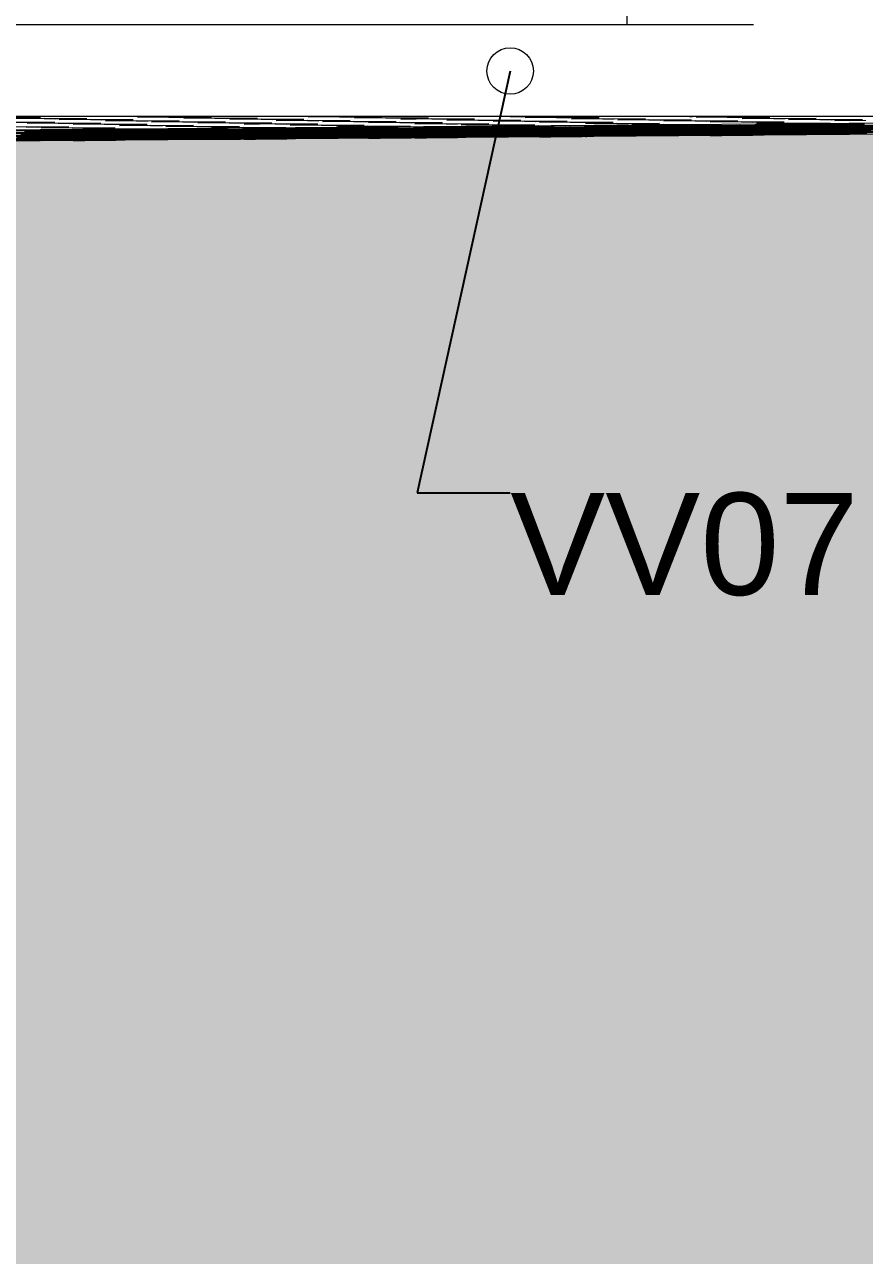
# Model space of a CAD drawing. Header units: millimetres. Extents: x -280990 to -136866, y -15139 to 7194.
# Drawn here: x -217659 to -216013, y -2432 to -20 of the extents above; entities that cross this region are included whole.
import ezdxf

# ---------------------------------------------------------------- set-up
doc = ezdxf.new("R2010")
doc.units = ezdxf.units.MM
doc.header["$MEASUREMENT"] = 0
for name, color, linetype, lineweight in [('Annotation - Label_Pen_No__1', 7, 'Continuous', 13), ('New_2D Drafting - General_Pen_No__1', 7, 'Continuous', 13), ('New_Site & Landscape - Terrain_Pen_No__1', 7, 'Continuous', 13), ('New_Structural - Bearing_Pen_No__1', 7, 'Continuous', 13)]:
    doc.layers.add(name, color=color, linetype=linetype, lineweight=lineweight)
for name, color, linetype, lineweight, true_color in [('New_2D Drafting - General_Pen_No__61', 7, 'Continuous', 20, 0x6a6a6a), ('New_Site & Landscape - Terrain_Pen_No__180', 7, 'Continuous', 15, 0xd6cda7), ('New_Site & Landscape - Terrain_Pen_No__93', 7, 'Continuous', 13, 0xa2a233)]:
    doc.layers.add(name, color=color, linetype=linetype, lineweight=lineweight, true_color=true_color)
doc.layers.add('New_Structural - Bearing', color=7, linetype='Continuous')
doc.styles.add('GENERATED_STYLE_1', font='')
doc.styles.get('GENERATED_STYLE_1').set_extended_font_data('Arial')
doc.dimstyles.new('GENERATED_STYLE__2', dxfattribs={"dimtxt": 0.18, "dimasz": 182.4, "dimexe": 0.18, "dimexo": 0.0625, "dimgap": 0, "dimtad": 0, "dimtih": 1, "dimtoh": 1, "dimdec": 4, "dimzin": 0, "dimdsep": 46, "dimcen": 0.09, "dimadec": 0, "dimazin": 0, "dimtfac": 1, "dimtdec": 4, "dimtmove": 0, "dimatfit": 3, "dimldrblk": 'ARROWHEAD_1', "dimfxl": 0, "dimtolj": 1, "dimtzin": 0, "dimarcsym": 0})

# ---------------------------------------------------------------- blocks, each defined once
blk = doc.blocks.new('ARROWHEAD_1')
at = {"color": 0, "linetype": 'Continuous', "lineweight": 0}
blk.add_line((0, 0), (-1, 0), dxfattribs=at)
blk.add_circle((0, 0), 0.25, dxfattribs=at)

msp = doc.modelspace()

# ---------------------------------------------------------------- hatches: boundary and pattern name
at = {"layer": 'New_2D Drafting - General_Pen_No__61', "linetype": 'Continuous', "lineweight": 20, "true_color": 0x6a6a6a}
h = msp.add_hatch(dxfattribs=at)
h.set_pattern_fill('Dashed_0002', color=251, style=0, pattern_type=2)
h.set_pattern_definition([(45, (-941499.18, -2e-12), (-183.84776, 183.84776), [194.99999, -65]), (45, (-941499.18, 183.85), (-183.84776, 183.84776), [194.99999, -65])])
h.paths.add_polyline_path([(-222021.0116, -2621.8452), (-222021.0116, -11572.327), (-190614.3895, -11572.327), (-190614.3895, -199.363), (-197156.8894, -200.6962), (-197156.8884, -205.6962), (-201626.3622, -201.208), (-204316.707, -199.8387), (-207647.7489, -199.8387), (-211829.8206, -199.8387), (-214196.2217, -216.8353), (-214344.4356, -215.9146), (-222021.0116, -280.0598)])
at = {"layer": 'New_Site & Landscape - Terrain_Pen_No__180', "linetype": 'Continuous', "lineweight": 0, "true_color": 0x353329}
msp.add_hatch(color=250, dxfattribs=at).paths.add_polyline_path([(-202316.7416, -199.0045), (-203815.861, -199.9446), (-210881.6268, -199.9446), (-211646.8721, -200.0474), (-212846.4585, -210.2176), (-221414.7347, -277.7897), (-221414.7347, -15138.6962), (-190741.844, -15138.6962), (-190741.844, -221.3919)])
at = {"layer": 'New_Structural - Bearing', "linetype": 'Continuous', "lineweight": 0, "true_color": 0x000000}
h = msp.add_hatch(dxfattribs=at)
h.set_pattern_fill('Plank_Floor_vert_0002', color=18, style=0, pattern_type=2)
h.set_pattern_definition([(90, (-701449.45, -1e-11), (-107.223384, 0), [])])
h.paths.add_polyline_path([(-216581.4627, 2800), (-216581.4628, -20), (-216373.3996, -20.0001), (-216373.3996, 0), (-213757.269, 0), (-213757.269, 25), (-213736.0053, 30.0001), (-213736.0053, 2800)])

# ---------------------------------------------------------------- linework, layer by layer
at = {"layer": 'New_2D Drafting - General_Pen_No__1', "color": 7, "linetype": 'Continuous', "lineweight": 13, "flags": 128}
msp.add_lwpolyline([(-222021.0116, -2621.8452), (-222021.0116, -11572.327), (-190614.3895, -11572.327), (-190614.3895, -199.363), (-197156.8894, -200.6962), (-197156.8884, -205.6962), (-201626.3622, -201.208), (-204316.707, -199.8387), (-207647.7489, -199.8387), (-211829.8206, -199.8387), (-214196.2217, -216.8353), (-214344.4356, -215.9146), (-222021.0116, -280.0598)], close=True, dxfattribs=at)
at = {"layer": 'New_Site & Landscape - Terrain_Pen_No__1', "color": 7, "linetype": 'Continuous', "lineweight": 13}
for p, q in [((-214209.0161, -199.8387), (-221414.7347, -255.1672)), ((-211673.9622, -199.8387), (-221414.7347, -261.4359)), ((-214210.1528, -199.8387), (-217882.3303, -199.8387)), ((-217711.5701, -201.874), (-217627.8536, -201.7218)), ((-217683.9103, -211.0578), (-217600.1938, -210.9056)), ((-217620.9386, -204.0178), (-217681.9973, -204.7059)), ((-217593.2789, -213.2015), (-217654.3375, -213.8897)), ((-217620.9386, -204.0178), (-217537.2221, -203.8656)), ((-217620.9386, -204.0178), (-217598.2808, -204.5537)), ((-217593.2789, -213.2015), (-217509.5623, -213.0493)), ((-217593.2789, -213.2015), (-217570.621, -213.7375)), ((-217530.3071, -206.1615), (-217591.3658, -206.8496)), ((-217502.6474, -215.3453), (-217563.706, -216.0334)), ((-217530.3071, -206.1615), (-217446.5906, -206.0093)), ((-217530.3071, -206.1615), (-217507.6493, -206.6974)), ((-217502.6474, -215.3453), (-217418.9308, -215.193)), ((-217502.6474, -215.3453), (-217479.9895, -215.8812)), ((-217439.6757, -208.3052), (-217500.7343, -208.9934)), ((-217439.6757, -208.3052), (-217355.9591, -208.153)), ((-217439.6757, -208.3052), (-217417.0178, -208.8411)), ((-217376.704, -201.2652), (-217437.7626, -201.9533)), ((-217349.0442, -210.4489), (-217410.1028, -211.1371)), ((-217376.704, -201.2652), (-217292.9874, -201.113)), ((-217376.704, -201.2652), (-217354.0461, -201.8011)), ((-217349.0442, -210.4489), (-217265.3276, -210.2967)), ((-217349.0442, -210.4489), (-217326.3863, -210.9849)), ((-217286.0725, -203.4089), (-217347.1311, -204.097)), ((-217258.4127, -212.5927), (-217319.4714, -213.2808)), ((-217286.0725, -203.4089), (-217202.3559, -203.2567)), ((-217286.0725, -203.4089), (-217263.4146, -203.9448)), ((-217258.4127, -212.5927), (-217174.6961, -212.4404)), ((-217258.4127, -212.5927), (-217235.7548, -213.1286)), ((-217195.441, -205.5526), (-217256.4996, -206.2408)), ((-217167.7812, -214.7364), (-217228.8399, -215.4245)), ((-217195.441, -205.5526), (-217111.7244, -205.4004)), ((-217195.441, -205.5526), (-217172.7831, -206.0886)), ((-217167.7812, -214.7364), (-217084.0647, -214.5842)), ((-217167.7812, -214.7364), (-217145.1233, -215.2723)), ((-217104.8095, -207.6963), (-217165.8682, -208.3845)), ((-217077.1497, -216.8801), (-217138.2084, -217.5683)), ((-217104.8095, -207.6963), (-217021.0929, -207.5441)), ((-217104.8095, -207.6963), (-217082.1516, -208.2323)), ((-217041.8378, -200.6563), (-217102.8965, -201.3444)), ((-217077.1497, -216.8801), (-216993.4332, -216.7279)), ((-217077.1497, -216.8801), (-217054.4918, -217.416)), ((-217014.178, -209.8401), (-217075.2367, -210.5282)), ((-217041.8378, -200.6563), (-216958.1212, -200.5041)), ((-217041.8378, -200.6563), (-217019.1799, -201.1922)), ((-217014.178, -209.8401), (-216930.4615, -209.6878)), ((-217014.178, -209.8401), (-216991.5201, -210.376)), ((-216951.2063, -202.8), (-217012.265, -203.4882)), ((-216923.5465, -211.9838), (-216984.6052, -212.6719)), ((-216951.2063, -202.8), (-216867.4898, -202.6478)), ((-216951.2063, -202.8), (-216928.5484, -203.336)), ((-216923.5465, -211.9838), (-216839.83, -211.8316)), ((-216923.5465, -211.9838), (-216900.8886, -212.5197)), ((-216860.5748, -204.9437), (-216921.6335, -205.6319)), ((-216832.915, -214.1275), (-216893.9737, -214.8157)), ((-216860.5748, -204.9437), (-216776.8583, -204.7915)), ((-216860.5748, -204.9437), (-216837.9169, -205.4797)), ((-216832.915, -214.1275), (-216749.1985, -213.9753)), ((-216832.915, -214.1275), (-216810.2572, -214.6634)), ((-216769.9433, -207.0875), (-216831.002, -207.7756)), ((-216742.2835, -216.2712), (-216803.3422, -216.9594)), ((-216769.9433, -207.0875), (-216686.2268, -206.9352)), ((-216769.9433, -207.0875), (-216747.2854, -207.6234)), ((-216706.9716, -200.0474), (-216768.0303, -200.7356)), ((-216742.2835, -216.2712), (-216658.567, -216.119)), ((-216742.2835, -216.2712), (-216719.6257, -216.8072)), ((-216679.3118, -209.2312), (-216740.3705, -209.9193)), ((-216706.9716, -200.0474), (-216623.2551, -199.8952)), ((-216706.9716, -200.0474), (-216684.3137, -200.5834)), ((-216679.3118, -209.2312), (-216595.5953, -209.079)), ((-216679.3118, -209.2312), (-216656.654, -209.7671)), ((-216616.3401, -202.1911), (-216677.3988, -202.8793)), ((-216588.6803, -211.3749), (-216649.739, -212.0631)), ((-216616.3401, -202.1911), (-216532.6236, -202.0389)), ((-216616.3401, -202.1911), (-216593.6823, -202.7271)), ((-216588.6803, -211.3749), (-216504.9638, -211.2227)), ((-216588.6803, -211.3749), (-216566.0225, -211.9108)), ((-216525.7086, -204.3349), (-216586.7673, -205.023)), ((-216498.0489, -213.5186), (-216559.1075, -214.2068)), ((-216525.7086, -204.3349), (-216441.9921, -204.1827)), ((-216525.7086, -204.3349), (-216503.0508, -204.8708)), ((-216498.0489, -213.5186), (-216414.3323, -213.3664)), ((-216498.0489, -213.5186), (-216475.391, -214.0546)), ((-216435.0771, -206.4786), (-216496.1358, -207.1667)), ((-216407.4174, -215.6624), (-216468.476, -216.3505)), ((-216435.0771, -206.4786), (-216351.3606, -206.3264)), ((-216435.0771, -206.4786), (-216412.4193, -207.0145)), ((-216407.6091, -199.8387), (-216433.1641, -200.1267)), ((-216407.4174, -215.6624), (-216323.7008, -215.5101)), ((-216407.4174, -215.6624), (-216384.7595, -216.1983)), ((-216344.4457, -208.6223), (-216405.5043, -209.3105)), ((-216355.1886, -199.8387), (-216349.4476, -199.9745)), ((-216347.3944, -217.6177), (-216263.6779, -216.9708)), ((-216344.4457, -208.6223), (-216260.7291, -208.4701)), ((-216344.4457, -208.6223), (-216321.7878, -209.1582)), ((-216281.474, -201.5823), (-216342.5326, -202.2704)), ((-216253.8142, -210.766), (-216314.8728, -211.4542)), ((-216281.474, -201.5823), (-216197.7574, -201.4301)), ((-216281.474, -201.5823), (-216258.8161, -202.1182)), ((-216256.7629, -217.4374), (-216173.0464, -216.7904)), ((-216193.7912, -215.3905), (-216254.8499, -215.9924)), ((-216253.8142, -210.766), (-216170.0976, -210.6138)), ((-216253.8142, -210.766), (-216231.1563, -211.302)), ((-216190.8425, -203.726), (-216251.9011, -204.4141)), ((-216163.1827, -212.9098), (-216224.2414, -213.5979)), ((-216193.7912, -215.3905), (-216110.0747, -214.7435)), ((-216193.7912, -215.3905), (-216171.1334, -215.3454)), ((-216190.8425, -203.726), (-216107.1259, -203.5738)), ((-216190.8425, -203.726), (-216168.1846, -204.2619)), ((-216166.1315, -217.2571), (-216082.4149, -216.6101)), ((-216103.1598, -215.2102), (-216164.2184, -215.8121)), ((-216163.1827, -212.9098), (-216079.4661, -212.7575)), ((-216163.1827, -212.9098), (-216140.5248, -213.4457)), ((-216100.211, -205.8697), (-216161.2696, -206.5579)), ((-216103.1598, -215.2102), (-216019.4432, -214.5632)), ((-216103.1598, -215.2102), (-216080.5019, -215.1651)), ((-216100.211, -205.8697), (-216016.4944, -205.7175)), ((-216100.211, -205.8697), (-216077.5531, -206.4056)), ((-216075.5, -217.0768), (-215991.7834, -216.4298)), ((-216075.5, -217.0768), (-216052.8421, -217.0317)), ((-216012.5283, -215.0299), (-216073.5869, -215.6317)), ((-216009.5795, -208.0134), (-216070.6382, -208.7016)), ((-215984.8685, -216.8965), (-216045.9271, -217.4984)), ((-217729.8232, -237.6628), (-217646.1066, -237.0159)), ((-217722.171, -231.8827), (-217638.4545, -231.2357)), ((-217656.2506, -220.2416), (-217717.3092, -220.9297)), ((-217702.1634, -239.2868), (-217618.4469, -238.658)), ((-217694.5113, -233.7493), (-217610.7947, -233.1023)), ((-217631.5396, -231.7024), (-217692.5982, -232.3043)), ((-217686.8591, -227.9692), (-217603.1426, -227.3222)), ((-217674.5036, -240.838), (-217590.7871, -240.2092)), ((-217674.5036, -240.838), (-217651.8457, -240.7777)), ((-217611.5319, -239.0458), (-217672.5906, -239.6143)), ((-217666.8515, -235.6159), (-217583.1349, -234.9689)), ((-217666.8515, -235.6159), (-217644.1936, -235.5708)), ((-217603.8798, -233.569), (-217664.9384, -234.1709)), ((-217639.1917, -237.4825), (-217661.3152, -237.7006)), ((-217659.1993, -229.8358), (-217575.4828, -229.1888)), ((-217659.1993, -229.8358), (-217636.5415, -229.7907)), ((-217596.2276, -227.7889), (-217657.2863, -228.3907)), ((-217656.2506, -220.2416), (-217572.534, -220.0894)), ((-217656.2506, -220.2416), (-217633.5927, -220.7775)), ((-217583.8721, -240.597), (-217644.9308, -241.1655)), ((-217639.1917, -237.4825), (-217555.4752, -236.8356)), ((-217639.1917, -237.4825), (-217621.1531, -237.4466)), ((-217576.22, -235.4356), (-217637.2787, -236.0375)), ((-217631.5396, -231.7024), (-217547.823, -231.0554)), ((-217631.5396, -231.7024), (-217608.8817, -231.6573)), ((-217568.5678, -229.6555), (-217629.6265, -230.2574)), ((-217565.6191, -222.3853), (-217626.6777, -223.0735)), ((-217621.1475, -237.4466), (-217616.5338, -237.4343)), ((-217611.5319, -239.0458), (-217527.8154, -238.417)), ((-217611.5319, -239.0458), (-217588.874, -238.9855)), ((-217548.5602, -237.2536), (-217609.6189, -237.8221)), ((-217603.8798, -233.569), (-217520.1632, -232.922)), ((-217603.8798, -233.569), (-217581.2219, -233.5239)), ((-217540.9081, -231.5221), (-217601.9667, -232.124)), ((-217596.2276, -227.7889), (-217512.5111, -227.1419)), ((-217596.2276, -227.7889), (-217573.5698, -227.7438)), ((-217533.2559, -225.7419), (-217594.3146, -226.3438)), ((-217583.8721, -240.597), (-217500.1556, -239.9682)), ((-217583.8721, -240.597), (-217561.2143, -240.5367)), ((-217520.9004, -238.8048), (-217581.9591, -239.3733)), ((-217576.22, -235.4356), (-217492.5034, -234.7886)), ((-217576.22, -235.4356), (-217553.5621, -235.3905)), ((-217513.2483, -233.3887), (-217574.307, -233.9906)), ((-217568.5678, -229.6555), (-217484.8513, -229.0085)), ((-217568.5678, -229.6555), (-217545.91, -229.6104)), ((-217505.5961, -227.6085), (-217566.6548, -228.2104)), ((-217565.6191, -222.3853), (-217481.9025, -222.2331)), ((-217565.6191, -222.3853), (-217542.9612, -222.9212)), ((-217493.2406, -240.356), (-217554.2993, -240.9245)), ((-217548.5602, -237.2536), (-217464.8437, -236.6248)), ((-217548.5602, -237.2536), (-217525.9023, -237.1933)), ((-217485.5885, -235.2553), (-217546.6472, -235.8572)), ((-217540.9081, -231.5221), (-217457.1915, -230.8751)), ((-217540.9081, -231.5221), (-217518.2502, -231.477)), ((-217477.9364, -229.4752), (-217538.995, -230.077)), ((-217474.9876, -224.529), (-217536.0463, -225.2172)), ((-217533.2559, -225.7419), (-217449.5394, -225.095)), ((-217533.2559, -225.7419), (-217510.5981, -225.6969)), ((-217520.9004, -238.8048), (-217437.1839, -238.176)), ((-217520.9004, -238.8048), (-217498.2425, -238.7445)), ((-217457.9287, -237.0126), (-217518.9874, -237.5811)), ((-217513.2483, -233.3887), (-217429.5317, -232.7417)), ((-217513.2483, -233.3887), (-217490.5904, -233.3436)), ((-217450.2766, -231.3418), (-217511.3352, -231.9436)), ((-217505.5961, -227.6085), (-217421.8796, -226.9616)), ((-217505.5961, -227.6085), (-217482.9383, -227.5635)), ((-217442.6244, -225.5616), (-217503.6831, -226.1635)), ((-217493.2406, -240.356), (-217409.5241, -239.7272)), ((-217493.2406, -240.356), (-217470.5828, -240.2957)), ((-217430.2689, -238.5638), (-217491.3276, -239.1323)), ((-217485.5885, -235.2553), (-217401.872, -234.6083)), ((-217485.5885, -235.2553), (-217462.9306, -235.2102)), ((-217422.6168, -233.2084), (-217483.6755, -233.8102)), ((-217477.9364, -229.4752), (-217394.2198, -228.8282)), ((-217477.9364, -229.4752), (-217455.2785, -229.4301)), ((-217414.9647, -227.4282), (-217476.0233, -228.0301)), ((-217474.9876, -224.529), (-217408.9213, -224.4089)), ((-217474.9876, -224.529), (-217462.6308, -224.8213)), ((-217412.0159, -217.489), (-217473.0745, -218.1771)), ((-217402.6092, -240.115), (-217463.6678, -240.6835)), ((-217457.9287, -237.0126), (-217374.2122, -236.3838)), ((-217457.9287, -237.0126), (-217435.2708, -236.9523)), ((-217394.957, -235.075), (-217456.0157, -235.6769)), ((-217450.2766, -231.3418), (-217366.56, -230.6948)), ((-217450.2766, -231.3418), (-217427.6187, -231.2967)), ((-217387.3049, -229.2948), (-217448.3635, -229.8967)), ((-217442.6244, -225.5616), (-217358.9079, -224.9147)), ((-217442.6244, -225.5616), (-217419.9666, -225.5165)), ((-217430.2689, -238.5638), (-217346.5524, -237.935)), ((-217430.2689, -238.5638), (-217407.6111, -238.5035)), ((-217367.2972, -236.7716), (-217428.3559, -237.3401)), ((-217422.6168, -233.2084), (-217338.9002, -232.5614)), ((-217422.6168, -233.2084), (-217399.9589, -233.1633)), ((-217359.6451, -231.1614), (-217420.7038, -231.7633)), ((-217414.9647, -227.4282), (-217331.2481, -226.7813)), ((-217414.9647, -227.4282), (-217392.3068, -227.3832)), ((-217351.9929, -225.3813), (-217413.0516, -225.9832)), ((-217412.0159, -217.489), (-217328.2993, -217.3368)), ((-217412.0159, -217.489), (-217389.358, -218.0249)), ((-217402.6092, -240.115), (-217318.8926, -239.4862)), ((-217402.6092, -240.115), (-217379.9513, -240.0547)), ((-217339.6374, -238.3228), (-217400.6961, -238.8913)), ((-217394.957, -235.075), (-217311.2405, -234.428)), ((-217394.957, -235.075), (-217372.2991, -235.0299)), ((-217331.9853, -233.028), (-217393.044, -233.6299)), ((-217387.3049, -229.2948), (-217303.5883, -228.6479)), ((-217387.3049, -229.2948), (-217364.647, -229.2498)), ((-217324.3332, -227.2479), (-217385.3918, -227.8498)), ((-217321.3844, -219.6327), (-217382.4431, -220.3209)), ((-217374.9494, -241.6661), (-217291.2328, -241.0373)), ((-217311.9777, -239.874), (-217373.0363, -240.4425)), ((-217367.2972, -236.7716), (-217283.5807, -236.1428)), ((-217367.2972, -236.7716), (-217344.6394, -236.7113)), ((-217304.3255, -234.8947), (-217365.3842, -235.4965)), ((-217359.6451, -231.1614), (-217275.9285, -230.5145)), ((-217359.6451, -231.1614), (-217336.9872, -231.1164)), ((-217296.6734, -229.1145), (-217357.7321, -229.7164)), ((-217351.9929, -225.3813), (-217268.2764, -224.7343)), ((-217351.9929, -225.3813), (-217329.3351, -225.3362)), ((-217339.6374, -238.3228), (-217255.9209, -237.694)), ((-217339.6374, -238.3228), (-217316.9796, -238.2625)), ((-217276.6657, -236.5306), (-217337.7244, -237.0991)), ((-217331.9853, -233.028), (-217248.2688, -232.3811)), ((-217331.9853, -233.028), (-217309.3274, -232.983)), ((-217269.0136, -230.9811), (-217330.0723, -231.583)), ((-217324.3332, -227.2479), (-217240.6166, -226.601)), ((-217324.3332, -227.2479), (-217301.6753, -227.2028)), ((-217261.3615, -225.201), (-217322.4201, -225.8029)), ((-217321.3844, -219.6327), (-217237.6678, -219.4805)), ((-217321.3844, -219.6327), (-217298.7265, -220.1686)), ((-217311.9777, -239.874), (-217228.2611, -239.2452)), ((-217311.9777, -239.874), (-217289.3198, -239.8137)), ((-217249.006, -238.0818), (-217310.0646, -238.6503)), ((-217304.3255, -234.8947), (-217220.609, -234.2477)), ((-217304.3255, -234.8947), (-217281.6676, -234.8496)), ((-217241.3538, -232.8477), (-217302.4125, -233.4496)), ((-217296.6734, -229.1145), (-217212.9568, -228.4676)), ((-217296.6734, -229.1145), (-217274.0155, -229.0694)), ((-217233.7017, -227.0676), (-217294.7603, -227.6695)), ((-217230.7529, -221.7764), (-217291.8116, -222.4646)), ((-217284.3179, -241.4251), (-217200.6013, -240.7963)), ((-217221.3462, -239.6329), (-217282.4048, -240.2015)), ((-217276.6657, -236.5306), (-217192.9492, -235.9018)), ((-217276.6657, -236.5306), (-217254.0079, -236.4703)), ((-217257.748, -235.1486), (-217274.7527, -235.3069)), ((-217269.0136, -230.9811), (-217185.2971, -230.3342)), ((-217269.0136, -230.9811), (-217246.3557, -230.936)), ((-217206.0419, -228.9342), (-217267.1006, -229.5361)), ((-217261.3615, -225.201), (-217177.6449, -224.554)), ((-217261.3615, -225.201), (-217238.7036, -225.1559)), ((-217198.3898, -223.1541), (-217259.4484, -223.756)), ((-217213.694, -234.7143), (-217257.7413, -235.1485)), ((-217249.006, -238.0818), (-217165.2894, -237.453)), ((-217249.006, -238.0818), (-217226.3481, -238.0215)), ((-217186.0343, -236.2896), (-217247.0929, -236.8581)), ((-217241.3538, -232.8477), (-217157.6373, -232.2008)), ((-217241.3538, -232.8477), (-217218.6959, -232.8027)), ((-217178.3821, -230.8008), (-217239.4408, -231.4027)), ((-217233.7017, -227.0676), (-217149.9851, -226.4206)), ((-217233.7017, -227.0676), (-217211.0438, -227.0225)), ((-217170.73, -225.0207), (-217231.7886, -225.6226)), ((-217230.7529, -221.7764), (-217147.0364, -221.6242)), ((-217230.7529, -221.7764), (-217208.095, -222.3124)), ((-217221.3462, -239.6329), (-217137.6296, -239.0041)), ((-217221.3462, -239.6329), (-217198.6883, -239.5727)), ((-217158.3745, -237.8408), (-217219.4331, -238.4093)), ((-217213.694, -234.7143), (-217129.9775, -234.0674)), ((-217213.694, -234.7143), (-217191.0362, -234.6693)), ((-217150.7223, -232.6674), (-217211.781, -233.2693)), ((-217206.0419, -228.9342), (-217122.3254, -228.2872)), ((-217206.0419, -228.9342), (-217183.384, -228.8891)), ((-217143.0702, -226.8873), (-217204.1289, -227.4892)), ((-217198.3898, -223.1541), (-217114.6732, -222.5071)), ((-217198.3898, -223.1541), (-217175.7319, -223.109)), ((-217193.6864, -241.1841), (-217109.9698, -240.5553)), ((-217193.6864, -241.1841), (-217171.0285, -241.1239)), ((-217130.7147, -239.3919), (-217191.7734, -239.9605)), ((-217186.0343, -236.2896), (-217163.3764, -236.2293)), ((-217186.0343, -236.2896), (-217102.3177, -235.6608)), ((-217123.0625, -234.4974), (-217184.1212, -235.0659)), ((-217178.3821, -230.8008), (-217094.6656, -230.1538)), ((-217178.3821, -230.8008), (-217155.7242, -230.7557)), ((-217115.4104, -228.7539), (-217176.4691, -229.3558)), ((-217170.73, -225.0207), (-217087.0134, -224.3737)), ((-217170.73, -225.0207), (-217148.0721, -224.9756)), ((-217107.7583, -222.9738), (-217168.8169, -223.5756)), ((-217103.0549, -240.9431), (-217164.1136, -241.5117)), ((-217158.3745, -237.8408), (-217074.6579, -237.212)), ((-217158.3745, -237.8408), (-217135.7166, -237.7805)), ((-217095.4028, -236.0486), (-217156.4614, -236.6171)), ((-217150.7223, -232.6674), (-217067.0058, -232.0205)), ((-217150.7223, -232.6674), (-217128.0645, -232.6223)), ((-217087.7506, -230.6205), (-217148.8093, -231.2224)), ((-217143.0702, -226.8873), (-217059.3536, -226.2403)), ((-217143.0702, -226.8873), (-217120.4123, -226.8422)), ((-217080.0985, -224.8404), (-217141.1572, -225.4423)), ((-217130.7147, -239.3919), (-217046.9981, -238.7631)), ((-217130.7147, -239.3919), (-217108.0568, -239.3317)), ((-217067.743, -237.5998), (-217128.8016, -238.1683)), ((-217123.0625, -234.4974), (-217039.346, -233.8686)), ((-217123.0625, -234.4974), (-217100.4047, -234.4371)), ((-217060.0908, -232.4871), (-217121.1495, -233.089)), ((-217115.4104, -228.7539), (-217031.6939, -228.1069)), ((-217115.4104, -228.7539), (-217092.7525, -228.7088)), ((-217052.4387, -226.707), (-217113.4974, -227.3089)), ((-217107.7583, -222.9738), (-217024.0417, -222.3268)), ((-217107.7583, -222.9738), (-217085.1004, -222.9287)), ((-217103.0549, -240.9431), (-217019.3384, -240.3143)), ((-217103.0549, -240.9431), (-217080.397, -240.8829)), ((-217040.0832, -239.1509), (-217101.1419, -239.7195)), ((-217095.4028, -236.0486), (-217011.6862, -235.4198)), ((-217095.4028, -236.0486), (-217072.7449, -235.9883)), ((-217032.4311, -234.2564), (-217093.4897, -234.8249)), ((-217087.7506, -230.6205), (-217004.0341, -229.9735)), ((-217087.7506, -230.6205), (-217065.0927, -230.5754)), ((-217024.7789, -228.5736), (-217085.8376, -229.1755)), ((-217080.0985, -224.8404), (-216996.3819, -224.1934)), ((-217080.0985, -224.8404), (-217057.4406, -224.7953)), ((-217017.1268, -222.7934), (-217078.1854, -223.3953)), ((-217012.4234, -240.7021), (-217073.4821, -241.2707)), ((-217067.743, -237.5998), (-216984.0264, -236.971)), ((-217067.743, -237.5998), (-217045.0851, -237.5395)), ((-217004.7713, -235.8076), (-217065.8299, -236.3761)), ((-217060.0908, -232.4871), (-216976.3743, -231.8401)), ((-217060.0908, -232.4871), (-217037.433, -232.442)), ((-216997.1191, -230.4402), (-217058.1778, -231.0421)), ((-217052.4387, -226.707), (-216968.7222, -226.06)), ((-217052.4387, -226.707), (-217029.7808, -226.6619)), ((-216989.467, -224.6601), (-217050.5257, -225.2619)), ((-216986.5182, -219.0238), (-217047.5769, -219.712)), ((-217040.0832, -239.1509), (-216956.3667, -238.5221)), ((-217040.0832, -239.1509), (-217017.4253, -239.0907)), ((-216977.1115, -237.3588), (-217038.1702, -237.9273)), ((-217032.4311, -234.2564), (-216948.7145, -233.6276)), ((-217032.4311, -234.2564), (-217009.7732, -234.1961)), ((-216969.4594, -232.3068), (-217030.518, -232.9087)), ((-217024.7789, -228.5736), (-216941.0624, -227.9266)), ((-217024.7789, -228.5736), (-217002.121, -228.5285)), ((-216961.8072, -226.5267), (-217022.8659, -227.1285)), ((-217017.1268, -222.7934), (-216933.4102, -222.1465)), ((-217017.1268, -222.7934), (-216994.4689, -222.7484)), ((-217012.4234, -240.7021), (-216928.7069, -240.0733)), ((-217012.4234, -240.7021), (-216989.7655, -240.6419)), ((-216949.4517, -238.9099), (-217010.5104, -239.4785)), ((-217004.7713, -235.8076), (-216921.0547, -235.1788)), ((-217004.7713, -235.8076), (-216982.1134, -235.7473)), ((-216941.7996, -234.0154), (-217002.8582, -234.5839)), ((-216997.1191, -230.4402), (-216913.4026, -229.7932)), ((-216997.1191, -230.4402), (-216974.4613, -230.3951)), ((-216934.1474, -228.3933), (-216995.2061, -228.9952)), ((-216989.467, -224.6601), (-216905.7504, -224.0131)), ((-216989.467, -224.6601), (-216966.8091, -224.615)), ((-216926.4953, -222.6131), (-216987.554, -223.215)), ((-216986.5182, -219.0238), (-216902.8017, -218.8716)), ((-216986.5182, -219.0238), (-216963.8603, -219.5598)), ((-216921.7919, -240.4611), (-216982.8506, -241.0297)), ((-216977.1115, -237.3588), (-216893.3949, -236.73)), ((-216977.1115, -237.3588), (-216954.4536, -237.2985)), ((-216914.1398, -235.5666), (-216975.1985, -236.1351)), ((-216969.4594, -232.3068), (-216885.7428, -231.6598)), ((-216969.4594, -232.3068), (-216946.8015, -232.2617)), ((-216906.4876, -230.2599), (-216967.5463, -230.8618)), ((-216961.8072, -226.5267), (-216878.0907, -225.8797)), ((-216961.8072, -226.5267), (-216939.1493, -226.4816)), ((-216898.8355, -224.4797), (-216959.8942, -225.0816)), ((-216949.4517, -238.9099), (-216865.7352, -238.2811)), ((-216949.4517, -238.9099), (-216926.7938, -238.8497)), ((-216886.48, -237.1177), (-216947.5387, -237.6863)), ((-216941.7996, -234.0154), (-216858.083, -233.3866)), ((-216941.7996, -234.0154), (-216919.1417, -233.9551)), ((-216878.8279, -232.1265), (-216939.8865, -232.7284)), ((-216934.1474, -228.3933), (-216850.4309, -227.7463)), ((-216934.1474, -228.3933), (-216911.4896, -228.3482)), ((-216871.1757, -226.3463), (-216932.2344, -226.9482)), ((-216926.4953, -222.6131), (-216842.7787, -221.9662)), ((-216926.4953, -222.6131), (-216903.8374, -222.5681)), ((-216863.5236, -220.5662), (-216924.5823, -221.1681)), ((-216921.7919, -240.4611), (-216838.0754, -239.8323)), ((-216921.7919, -240.4611), (-216899.1341, -240.4009)), ((-216858.8202, -238.6689), (-216919.8789, -239.2375)), ((-216914.1398, -235.5666), (-216830.4232, -234.9378)), ((-216914.1398, -235.5666), (-216891.4819, -235.5063)), ((-216851.1681, -233.7744), (-216912.2267, -234.3429)), ((-216906.4876, -230.2599), (-216822.7711, -229.6129)), ((-216906.4876, -230.2599), (-216883.8298, -230.2148)), ((-216843.5159, -228.213), (-216904.5746, -228.8148)), ((-216898.8355, -224.4797), (-216815.119, -223.8328)), ((-216898.8355, -224.4797), (-216876.1776, -224.4347)), ((-216835.8638, -222.4328), (-216896.9225, -223.0347)), ((-216831.1604, -240.2201), (-216892.2191, -240.7887)), ((-216886.48, -237.1177), (-216802.7635, -236.4889)), ((-216886.48, -237.1177), (-216863.8221, -237.0575)), ((-216823.5083, -235.3256), (-216884.567, -235.8941)), ((-216878.8279, -232.1265), (-216795.1113, -231.4795)), ((-216878.8279, -232.1265), (-216856.17, -232.0814)), ((-216815.8562, -230.0796), (-216876.9148, -230.6814)), ((-216871.1757, -226.3463), (-216787.4592, -225.6994)), ((-216871.1757, -226.3463), (-216848.5178, -226.3013)), ((-216808.204, -224.2994), (-216869.2627, -224.9013)), ((-216863.5236, -220.5662), (-216779.807, -219.9192)), ((-216863.5236, -220.5662), (-216840.8657, -220.5211)), ((-216858.8202, -238.6689), (-216775.1037, -238.0401)), ((-216858.8202, -238.6689), (-216836.1623, -238.6087)), ((-216795.8485, -236.8767), (-216856.9072, -237.4453)), ((-216851.1681, -233.7744), (-216767.4515, -233.1456)), ((-216851.1681, -233.7744), (-216828.5102, -233.7141)), ((-216788.1964, -231.9462), (-216849.255, -232.548)), ((-216843.5159, -228.213), (-216759.7994, -227.566)), ((-216843.5159, -228.213), (-216820.8581, -228.1679)), ((-216780.5442, -226.166), (-216841.6029, -226.7679)), ((-216835.8638, -222.4328), (-216752.1473, -221.7859)), ((-216835.8638, -222.4328), (-216813.2059, -222.3877)), ((-216772.8921, -220.3859), (-216833.9508, -220.9878)), ((-216831.1604, -240.2201), (-216747.4439, -239.5913)), ((-216831.1604, -240.2201), (-216808.5026, -240.1599)), ((-216768.1887, -238.4279), (-216829.2474, -238.9965)), ((-216823.5083, -235.3256), (-216739.7918, -234.6968)), ((-216823.5083, -235.3256), (-216800.8504, -235.2653)), ((-216760.5366, -233.5334), (-216821.5953, -234.1019)), ((-216815.8562, -230.0796), (-216732.1396, -229.4326)), ((-216815.8562, -230.0796), (-216793.1983, -230.0345)), ((-216752.8845, -228.0326), (-216813.9431, -228.6345)), ((-216808.204, -224.2994), (-216724.4875, -223.6525)), ((-216808.204, -224.2994), (-216785.5461, -224.2543)), ((-216745.2323, -222.2525), (-216806.291, -222.8544)), ((-216740.5289, -239.9791), (-216801.5876, -240.5477)), ((-216795.8485, -236.8767), (-216712.132, -236.2479)), ((-216795.8485, -236.8767), (-216773.1906, -236.8165)), ((-216732.8768, -235.0846), (-216793.9355, -235.6531)), ((-216788.1964, -231.9462), (-216704.4798, -231.2992)), ((-216788.1964, -231.9462), (-216765.5385, -231.9011)), ((-216725.2247, -229.8992), (-216786.2833, -230.5011)), ((-216780.5442, -226.166), (-216696.8277, -225.5191)), ((-216780.5442, -226.166), (-216757.8864, -226.121)), ((-216717.5725, -224.1191), (-216778.6312, -224.721)), ((-216772.8921, -220.3859), (-216689.1756, -219.7389)), ((-216772.8921, -220.3859), (-216750.2342, -220.3408)), ((-216768.1887, -238.4279), (-216684.4722, -237.7991)), ((-216768.1887, -238.4279), (-216745.5309, -238.3677)), ((-216705.217, -236.6357), (-216766.2757, -237.2043)), ((-216760.5366, -233.5334), (-216676.82, -232.9046)), ((-216760.5366, -233.5334), (-216737.8787, -233.4731)), ((-216697.5649, -231.7412), (-216758.6236, -232.3097)), ((-216752.8845, -228.0326), (-216730.2266, -227.9876)), ((-216752.8845, -228.0326), (-216669.1679, -227.3857)), ((-216689.9127, -225.9857), (-216750.9714, -226.5876)), ((-216745.2323, -222.2525), (-216661.5158, -221.6055)), ((-216745.2323, -222.2525), (-216722.5744, -222.2074)), ((-216682.2606, -220.2056), (-216743.3193, -220.8075)), ((-216740.5289, -239.9791), (-216656.8124, -239.3503)), ((-216740.5289, -239.9791), (-216717.8711, -239.9189)), ((-216677.5572, -238.1869), (-216738.6159, -238.7555)), ((-216732.8768, -235.0846), (-216649.1603, -234.4558)), ((-216732.8768, -235.0846), (-216710.2189, -235.0243)), ((-216669.9051, -233.2924), (-216730.9638, -233.8609)), ((-216725.2247, -229.8992), (-216641.5081, -229.2523)), ((-216725.2247, -229.8992), (-216702.5668, -229.8542)), ((-216662.253, -227.8523), (-216723.3116, -228.4542)), ((-216717.5725, -224.1191), (-216633.856, -223.4721)), ((-216717.5725, -224.1191), (-216694.9147, -224.074)), ((-216654.6008, -222.0722), (-216715.6595, -222.6741)), ((-216649.8975, -239.7381), (-216710.9561, -240.3067)), ((-216705.217, -236.6357), (-216621.5005, -236.0069)), ((-216705.217, -236.6357), (-216682.5592, -236.5755)), ((-216642.2453, -234.8435), (-216703.304, -235.4121)), ((-216651.652, -218.415), (-216701.5739, -218.9776)), ((-216697.5649, -231.7412), (-216613.8483, -231.1124)), ((-216697.5649, -231.7412), (-216674.907, -231.6809)), ((-216634.5932, -229.7189), (-216695.6518, -230.3208)), ((-216689.9127, -225.9857), (-216606.1962, -225.3388)), ((-216689.9127, -225.9857), (-216667.2549, -225.9406)), ((-216626.941, -223.9388), (-216687.9997, -224.5407)), ((-216682.2606, -220.2056), (-216598.5441, -219.5586)), ((-216682.2606, -220.2056), (-216659.6027, -220.1605)), ((-216677.5572, -238.1869), (-216593.8407, -237.5581)), ((-216677.5572, -238.1869), (-216654.8994, -238.1267)), ((-216614.5855, -236.3947), (-216675.6442, -236.9633)), ((-216669.9051, -233.2924), (-216586.1886, -232.6636)), ((-216669.9051, -233.2924), (-216647.2472, -233.2321)), ((-216606.9334, -231.5002), (-216667.9921, -232.0687)), ((-216662.253, -227.8523), (-216578.5364, -227.2054)), ((-216662.253, -227.8523), (-216639.5951, -227.8072)), ((-216599.2813, -225.8054), (-216660.3399, -226.4073)), ((-216654.6008, -222.0722), (-216570.8843, -221.4252)), ((-216654.6008, -222.0722), (-216631.9429, -222.0271)), ((-216591.6291, -220.0253), (-216652.6878, -220.6272)), ((-216651.652, -218.415), (-216621.0534, -218.3593)), ((-216651.652, -218.415), (-216645.929, -218.5503)), ((-216649.8975, -239.7381), (-216566.1809, -239.1093)), ((-216649.8975, -239.7381), (-216627.2396, -239.6779)), ((-216586.9258, -237.9459), (-216647.9844, -238.5145)), ((-216642.2453, -234.8435), (-216558.5288, -234.2147)), ((-216642.2453, -234.8435), (-216619.5874, -234.7833)), ((-216579.2736, -233.0514), (-216640.3323, -233.6199)), ((-216634.5932, -229.7189), (-216550.8766, -229.072)), ((-216634.5932, -229.7189), (-216611.9353, -229.6739)), ((-216571.6215, -227.672), (-216632.6801, -228.2739)), ((-216626.941, -223.9388), (-216543.2245, -223.2918)), ((-216626.941, -223.9388), (-216604.2832, -223.8937)), ((-216563.9693, -221.8919), (-216625.028, -222.4938)), ((-216614.5855, -236.3947), (-216530.869, -235.7659)), ((-216614.5855, -236.3947), (-216591.9277, -236.3345)), ((-216551.6138, -234.6025), (-216612.6725, -235.1711)), ((-216606.9334, -231.5002), (-216523.2169, -230.8714)), ((-216606.9334, -231.5002), (-216584.2755, -231.4399)), ((-216543.9617, -229.5386), (-216605.0204, -230.1405)), ((-216599.2813, -225.8054), (-216515.5647, -225.1584)), ((-216599.2813, -225.8054), (-216576.6234, -225.7603)), ((-216536.3096, -223.7585), (-216597.3682, -224.3604)), ((-216591.6291, -220.0253), (-216507.9126, -219.3783)), ((-216591.6291, -220.0253), (-216568.9712, -219.9802)), ((-216528.6574, -217.9784), (-216589.7161, -218.5802)), ((-216586.9258, -237.9459), (-216503.2092, -237.3171)), ((-216586.9258, -237.9459), (-216564.2679, -237.8857)), ((-216523.954, -236.1537), (-216585.0127, -236.7223)), ((-216579.2736, -233.0514), (-216495.5571, -232.4226)), ((-216579.2736, -233.0514), (-216556.6157, -232.9911)), ((-216516.3019, -231.2592), (-216577.3606, -231.8277)), ((-216571.6215, -227.672), (-216487.9049, -227.025)), ((-216571.6215, -227.672), (-216548.9636, -227.6269)), ((-216508.6498, -225.6251), (-216569.7084, -226.227)), ((-216563.9693, -221.8919), (-216480.2528, -221.2449)), ((-216563.9693, -221.8919), (-216541.3115, -221.8468)), ((-216500.9976, -219.845), (-216562.0563, -220.4468)), ((-216559.266, -239.4971), (-216559.8463, -239.5025)), ((-216559.266, -239.4971), (-216557.0617, -239.4806)), ((-216559.266, -239.4971), (-216559.1077, -239.4967)), ((-216496.2943, -237.7049), (-216557.3529, -238.2735)), ((-216551.6138, -234.6025), (-216467.8973, -233.9737)), ((-216551.6138, -234.6025), (-216528.956, -234.5423)), ((-216488.6421, -232.8104), (-216549.7008, -233.3789)), ((-216543.9617, -229.5386), (-216460.2451, -228.8916)), ((-216543.9617, -229.5386), (-216521.3038, -229.4935)), ((-216480.99, -227.4917), (-216542.0487, -228.0936)), ((-216536.3096, -223.7585), (-216452.593, -223.1115)), ((-216536.3096, -223.7585), (-216513.6517, -223.7134)), ((-216473.3378, -221.7116), (-216534.3965, -222.3135)), ((-216528.6574, -217.9784), (-216444.9409, -217.3314)), ((-216528.6574, -217.9784), (-216505.9995, -217.9333)), ((-216523.954, -236.1537), (-216440.2375, -235.5249)), ((-216523.954, -236.1537), (-216501.2962, -236.0935)), ((-216460.9823, -234.3615), (-216522.041, -234.9301)), ((-216516.3019, -231.2592), (-216432.5854, -230.6304)), ((-216516.3019, -231.2592), (-216493.644, -231.1989)), ((-216453.3302, -229.3583), (-216514.3889, -229.9602)), ((-216508.6498, -225.6251), (-216424.9332, -224.9781)), ((-216508.6498, -225.6251), (-216485.9919, -225.58)), ((-216445.6781, -223.5782), (-216506.7367, -224.1801)), ((-216500.9976, -219.845), (-216417.2811, -219.198)), ((-216500.9976, -219.845), (-216478.3398, -219.7999)), ((-216438.0259, -217.798), (-216499.0846, -218.3999)), ((-216496.2943, -237.7049), (-216412.5777, -237.0761)), ((-216496.2943, -237.7049), (-216473.6364, -237.6447)), ((-216433.3226, -235.9127), (-216494.3812, -236.4813)), ((-216488.6421, -232.8104), (-216404.9256, -232.1816)), ((-216488.6421, -232.8104), (-216465.9843, -232.7501)), ((-216425.6704, -231.0182), (-216486.7291, -231.5867)), ((-216480.99, -227.4917), (-216397.2734, -226.8447)), ((-216480.99, -227.4917), (-216458.3321, -227.4466)), ((-216418.0183, -225.4448), (-216479.0769, -226.0467)), ((-216473.3378, -221.7116), (-216389.6213, -221.0646)), ((-216473.3378, -221.7116), (-216450.68, -221.6665)), ((-216410.3661, -219.6646), (-216471.4248, -220.2665)), ((-216405.6628, -237.4639), (-216466.7214, -238.0325)), ((-216460.9823, -234.3615), (-216377.2658, -233.7327)), ((-216460.9823, -234.3615), (-216438.3245, -234.3013)), ((-216398.0106, -232.5694), (-216459.0693, -233.1379)), ((-216453.3302, -229.3583), (-216369.6137, -228.7113)), ((-216453.3302, -229.3583), (-216430.6723, -229.3132)), ((-216390.3585, -227.3114), (-216451.4172, -227.9133)), ((-216445.6781, -223.5782), (-216361.9615, -222.9312)), ((-216445.6781, -223.5782), (-216423.0202, -223.5331)), ((-216382.7064, -221.5312), (-216443.765, -222.1331)), ((-216438.0259, -217.798), (-216354.3094, -217.1511)), ((-216438.0259, -217.798), (-216415.368, -217.753)), ((-216433.3226, -235.9127), (-216349.606, -235.2839)), ((-216433.3226, -235.9127), (-216410.6647, -235.8525)), ((-216370.3509, -234.1205), (-216431.4095, -234.6891)), ((-216425.6704, -231.0182), (-216341.9539, -230.3894)), ((-216425.6704, -231.0182), (-216403.0125, -230.9579)), ((-216362.6987, -229.178), (-216423.7574, -229.7799)), ((-216418.0183, -225.4448), (-216334.3017, -224.7978)), ((-216418.0183, -225.4448), (-216395.3604, -225.3997)), ((-216355.0466, -223.3979), (-216416.1052, -223.9997)), ((-216410.3661, -219.6646), (-216326.6496, -219.0177)), ((-216410.3661, -219.6646), (-216387.7083, -219.6196)), ((-216347.3944, -217.6177), (-216408.4531, -218.2196)), ((-216405.6628, -237.4639), (-216321.9462, -236.8351)), ((-216405.6628, -237.4639), (-216383.0049, -237.4037)), ((-216342.6911, -235.6717), (-216403.7497, -236.2403)), ((-216398.0106, -232.5694), (-216314.2941, -231.9406)), ((-216398.0106, -232.5694), (-216375.3528, -232.5091)), ((-216335.0389, -230.7772), (-216396.0976, -231.3457)), ((-216390.3585, -227.3114), (-216306.642, -226.6644)), ((-216390.3585, -227.3114), (-216367.7006, -227.2663)), ((-216327.3868, -225.2645), (-216388.4455, -225.8663)), ((-216382.7064, -221.5312), (-216298.9898, -220.8843)), ((-216382.7064, -221.5312), (-216360.0485, -221.4862)), ((-216319.7347, -219.4843), (-216380.7933, -220.0862)), ((-216315.0313, -237.2229), (-216376.09, -237.7915)), ((-216370.3509, -234.1205), (-216286.6343, -233.4917)), ((-216370.3509, -234.1205), (-216347.693, -234.0603)), ((-216307.3791, -232.3283), (-216368.4378, -232.8969)), ((-216362.6987, -229.178), (-216278.9822, -228.531)), ((-216362.6987, -229.178), (-216340.0408, -229.1329)), ((-216299.727, -227.1311), (-216360.7857, -227.733)), ((-216355.0466, -223.3979), (-216271.33, -222.7509)), ((-216355.0466, -223.3979), (-216332.3887, -223.3528)), ((-216292.0749, -221.3509), (-216353.1335, -221.9528)), ((-216347.3944, -217.6177), (-216324.7366, -217.5726)), ((-216342.6911, -235.6717), (-216258.9745, -235.0429)), ((-216342.6911, -235.6717), (-216320.0332, -235.6115)), ((-216279.7194, -233.8795), (-216340.778, -234.4481)), ((-216335.0389, -230.7772), (-216251.3224, -230.1484)), ((-216335.0389, -230.7772), (-216312.3811, -230.7169)), ((-216272.0672, -228.985), (-216333.1259, -229.5535)), ((-216327.3868, -225.2645), (-216243.6702, -224.6175)), ((-216327.3868, -225.2645), (-216304.7289, -225.2194)), ((-216264.4151, -223.2175), (-216325.4738, -223.8194)), ((-216319.7347, -219.4843), (-216297.0768, -219.4393)), ((-216319.7347, -219.4843), (-216236.0181, -218.8374)), ((-216256.7629, -217.4374), (-216317.8216, -218.0393)), ((-216315.0313, -237.2229), (-216231.3147, -236.5941)), ((-216315.0313, -237.2229), (-216292.3734, -237.1627)), ((-216252.0596, -235.4307), (-216313.1183, -235.9993)), ((-216307.3791, -232.3283), (-216223.6626, -231.6995)), ((-216307.3791, -232.3283), (-216284.7213, -232.2681)), ((-216244.4074, -230.5362), (-216305.4661, -231.1047)), ((-216299.727, -227.1311), (-216216.0105, -226.4841)), ((-216299.727, -227.1311), (-216277.0691, -227.086)), ((-216236.7553, -225.0841), (-216297.814, -225.686)), ((-216292.0749, -221.3509), (-216208.3583, -220.704)), ((-216292.0749, -221.3509), (-216269.417, -221.3059)), ((-216229.1032, -219.304), (-216290.1618, -219.9059)), ((-216279.7194, -233.8795), (-216196.0028, -233.2507)), ((-216279.7194, -233.8795), (-216257.0615, -233.8193)), ((-216216.7477, -232.0873), (-216277.8063, -232.6559)), ((-216272.0672, -228.985), (-216213.5515, -228.5455)), ((-216272.0672, -228.985), (-216249.4094, -228.9247)), ((-216209.0955, -226.9508), (-216270.1542, -227.5526)), ((-216264.4151, -223.2175), (-216180.6985, -222.5706)), ((-216264.4151, -223.2175), (-216241.7572, -223.1725)), ((-216201.4434, -221.1706), (-216262.502, -221.7725)), ((-216256.7629, -217.4374), (-216234.1051, -217.3923)), ((-216252.0596, -235.4307), (-216168.343, -234.8019)), ((-216252.0596, -235.4307), (-216229.4017, -235.3705)), ((-216189.0879, -233.6385), (-216250.1465, -234.2071)), ((-216244.4074, -230.5362), (-216160.6909, -229.9074)), ((-216244.4074, -230.5362), (-216221.7496, -230.4759)), ((-216181.4357, -228.744), (-216242.4944, -229.3125)), ((-216236.7553, -225.0841), (-216153.0388, -224.4372)), ((-216236.7553, -225.0841), (-216214.0974, -225.0391)), ((-216173.7836, -223.0372), (-216234.8423, -223.6391)), ((-216229.1032, -219.304), (-216145.3866, -218.657)), ((-216229.1032, -219.304), (-216206.4453, -219.2589)), ((-216166.1315, -217.2571), (-216227.1901, -217.859)), ((-216161.4281, -235.1897), (-216222.4868, -235.7583)), ((-216216.7477, -232.0873), (-216133.0311, -231.4585)), ((-216216.7477, -232.0873), (-216194.0898, -232.0271)), ((-216153.776, -230.2952), (-216214.8346, -230.8637)), ((-216213.5367, -228.5453), (-216188.3507, -228.3507)), ((-216209.0955, -226.9508), (-216125.379, -226.3038)), ((-216209.0955, -226.9508), (-216186.4376, -226.9057)), ((-216146.1238, -224.9038), (-216207.1825, -225.5057)), ((-216201.4434, -221.1706), (-216117.7268, -220.5237)), ((-216201.4434, -221.1706), (-216178.7855, -221.1255)), ((-216138.4717, -219.1237), (-216199.5303, -219.7256)), ((-216189.0879, -233.6385), (-216105.3713, -233.0097)), ((-216189.0879, -233.6385), (-216166.43, -233.5783)), ((-216126.1162, -231.8463), (-216187.1748, -232.4149)), ((-216181.4357, -228.744), (-216097.7192, -228.1152)), ((-216181.4357, -228.744), (-216158.7779, -228.6837)), ((-216118.464, -226.7704), (-216179.5227, -227.3723)), ((-216173.7836, -223.0372), (-216090.0671, -222.3903)), ((-216173.7836, -223.0372), (-216151.1257, -222.9921)), ((-216110.8119, -220.9903), (-216171.8706, -221.5922)), ((-216166.1315, -217.2571), (-216143.4736, -217.212)), ((-216161.4281, -235.1897), (-216077.7115, -234.5609)), ((-216161.4281, -235.1897), (-216138.7702, -235.1295)), ((-216098.4564, -233.3975), (-216159.5151, -233.9661)), ((-216153.776, -230.2952), (-216070.0594, -229.6664)), ((-216153.776, -230.2952), (-216131.1181, -230.2349)), ((-216090.8042, -228.503), (-216151.8629, -229.0715)), ((-216146.1238, -224.9038), (-216062.4073, -224.2569)), ((-216146.1238, -224.9038), (-216123.4659, -224.8588)), ((-216083.1521, -222.8569), (-216144.2108, -223.4588)), ((-216138.4717, -219.1237), (-216054.7551, -218.4767)), ((-216138.4717, -219.1237), (-216115.8138, -219.0786)), ((-216075.5, -217.0768), (-216136.5586, -217.6787)), ((-216070.7966, -234.9487), (-216131.8553, -235.5173)), ((-216126.1162, -231.8463), (-216042.3996, -231.2175)), ((-216126.1162, -231.8463), (-216103.4583, -231.7861)), ((-216063.1445, -230.0541), (-216124.2031, -230.6227)), ((-216118.464, -226.7704), (-216034.7475, -226.1235)), ((-216118.464, -226.7704), (-216095.8062, -226.7254)), ((-216055.4923, -224.7235), (-216116.551, -225.3254)), ((-216110.8119, -220.9903), (-216027.0953, -220.3433)), ((-216110.8119, -220.9903), (-216088.154, -220.9452)), ((-216047.8402, -218.9434), (-216108.8989, -219.5453)), ((-216098.4564, -233.3975), (-216014.7398, -232.7687)), ((-216098.4564, -233.3975), (-216075.7985, -233.3373)), ((-216035.4847, -231.6053), (-216096.5434, -232.1739)), ((-216090.8042, -228.503), (-216007.0877, -227.8742)), ((-216090.8042, -228.503), (-216068.1464, -228.4427)), ((-216027.8325, -226.5901), (-216088.8912, -227.192)), ((-216083.1521, -222.8569), (-215999.4356, -222.2099)), ((-216083.1521, -222.8569), (-216060.4942, -222.8118)), ((-216020.1804, -220.81), (-216081.2391, -221.4119)), ((-216070.7966, -234.9487), (-215987.0801, -234.3199)), ((-216070.7966, -234.9487), (-216048.1387, -234.8885)), ((-216007.8249, -233.1565), (-216068.8836, -233.7251)), ((-216063.1445, -230.0541), (-215979.4279, -229.4253)), ((-216063.1445, -230.0541), (-216040.4866, -229.9939)), ((-216000.1728, -228.262), (-216061.2314, -228.8305)), ((-216055.4923, -224.7235), (-215971.7758, -224.0766)), ((-216055.4923, -224.7235), (-216032.8345, -224.6784)), ((-215992.5206, -222.6766), (-216053.5793, -223.2785)), ((-216047.8402, -218.9434), (-215964.1236, -218.2964)), ((-216047.8402, -218.9434), (-216025.1823, -218.8983)), ((-215980.1651, -234.7077), (-216041.2238, -235.2763)), ((-216035.4847, -231.6053), (-215951.7681, -230.9765)), ((-216035.4847, -231.6053), (-216012.8268, -231.5451)), ((-215972.513, -229.8131), (-216033.5716, -230.3817)), ((-216027.8325, -226.5901), (-215944.116, -225.9432)), ((-216027.8325, -226.5901), (-216005.1747, -226.545)), ((-215964.8608, -224.5432), (-216025.9195, -225.1451)), ((-216020.1804, -220.81), (-215936.4639, -220.163)), ((-216020.1804, -220.81), (-215997.5225, -220.7649)), ((-215957.2087, -218.7631), (-216018.2674, -219.365)), ((-217737.4753, -242.6302), (-217653.7588, -242.0014)), ((-217654.496, -247.2837), (-217715.5546, -247.8523)), ((-217709.8155, -244.1813), (-217626.099, -243.5525)), ((-217646.8438, -242.3892), (-217707.9025, -242.9577)), ((-217682.1558, -245.7325), (-217598.4392, -245.1037)), ((-217619.1841, -243.9403), (-217680.2427, -244.5089)), ((-217654.496, -247.2837), (-217570.7794, -246.6549)), ((-217654.496, -247.2837), (-217631.8381, -247.2235)), ((-217591.5243, -245.4915), (-217652.5829, -246.0601)), ((-217646.8438, -242.3892), (-217563.1273, -241.7604)), ((-217646.8438, -242.3892), (-217624.186, -242.3289)), ((-217563.8645, -247.0427), (-217624.9232, -247.6113)), ((-217619.1841, -243.9403), (-217596.5262, -243.8801)), ((-217619.1841, -243.9403), (-217535.4675, -243.3115)), ((-217556.2123, -242.1482), (-217617.271, -242.7167)), ((-217591.5243, -245.4915), (-217507.8077, -244.8627)), ((-217591.5243, -245.4915), (-217568.8664, -245.4313)), ((-217528.5526, -243.6993), (-217589.6112, -244.2679)), ((-217563.8645, -247.0427), (-217480.1479, -246.4139)), ((-217563.8645, -247.0427), (-217541.2066, -246.9825)), ((-217500.8928, -245.2505), (-217561.9515, -245.8191)), ((-217556.2123, -242.1482), (-217472.4958, -241.5194)), ((-217556.2123, -242.1482), (-217533.5545, -242.0879)), ((-217528.5526, -243.6993), (-217444.836, -243.0705)), ((-217528.5526, -243.6993), (-217505.8947, -243.6391)), ((-217465.5809, -241.9071), (-217526.6395, -242.4757)), ((-217500.8928, -245.2505), (-217417.1762, -244.6217)), ((-217500.8928, -245.2505), (-217478.2349, -245.1903)), ((-217437.9211, -243.4583), (-217498.9797, -244.0269)), ((-217410.2613, -245.0095), (-217471.32, -245.5781)), ((-217465.5809, -241.9071), (-217381.8643, -241.2783)), ((-217465.5809, -241.9071), (-217442.923, -241.8469)), ((-217437.9211, -243.4583), (-217354.2045, -242.8295)), ((-217437.9211, -243.4583), (-217415.2632, -243.3981)), ((-217374.9494, -241.6661), (-217436.008, -242.2347)), ((-217410.2613, -245.0095), (-217326.5447, -244.3807)), ((-217410.2613, -245.0095), (-217387.6034, -244.9493)), ((-217347.2896, -243.2173), (-217408.3483, -243.7859)), ((-217319.6298, -244.7685), (-217380.6885, -245.3371)), ((-217374.9494, -241.6661), (-217352.2915, -241.6059)), ((-217347.2896, -243.2173), (-217263.573, -242.5885)), ((-217347.2896, -243.2173), (-217324.6317, -243.1571)), ((-217284.3179, -241.4251), (-217345.3765, -241.9937)), ((-217319.6298, -244.7685), (-217235.9133, -244.1397)), ((-217319.6298, -244.7685), (-217296.9719, -244.7083)), ((-217256.6581, -242.9763), (-217317.7168, -243.5449)), ((-217228.9983, -244.5275), (-217290.057, -245.0961)), ((-217284.3179, -241.4251), (-217261.66, -241.3649)), ((-217256.6581, -242.9763), (-217172.9416, -242.3475)), ((-217256.6581, -242.9763), (-217234.0002, -242.9161)), ((-217193.6864, -241.1841), (-217254.7451, -241.7527)), ((-217228.9983, -244.5275), (-217145.2818, -243.8987)), ((-217228.9983, -244.5275), (-217206.3404, -244.4673)), ((-217166.0266, -242.7353), (-217227.0853, -243.3039)), ((-217166.0266, -242.7353), (-217082.3101, -242.1065)), ((-217166.0266, -242.7353), (-217143.3687, -242.6751)), ((-217075.3951, -242.4943), (-217136.4538, -243.0629)), ((-217075.3951, -242.4943), (-216991.6786, -241.8655)), ((-217075.3951, -242.4943), (-217052.7372, -242.4341)), ((-216984.7636, -242.2533), (-217045.8223, -242.8219)), ((-216984.7636, -242.2533), (-216901.0471, -241.6245)), ((-216984.7636, -242.2533), (-216962.1058, -242.1931)), ((-216894.1321, -242.0123), (-216955.1908, -242.5809)), ((-216894.1321, -242.0123), (-216810.4156, -241.3835)), ((-216894.1321, -242.0123), (-216871.4743, -241.9521))]:
    msp.add_line(p, q, dxfattribs=at)
at = {"layer": 'New_Site & Landscape - Terrain_Pen_No__93', "color": 55, "linetype": 'Continuous', "lineweight": 13, "true_color": 0xa2a233, "flags": 128}
msp.add_lwpolyline([(-190741.844, -221.3919), (-202316.7416, -199.0045), (-203815.861, -199.9446), (-210881.6268, -199.9446), (-211646.8721, -200.0474), (-212846.4585, -210.2176), (-221414.7347, -277.7897)], dxfattribs=at)
at = {"layer": 'New_Structural - Bearing_Pen_No__1', "color": 7, "linetype": 'Continuous', "lineweight": 13}
msp.add_line((-217929.4761, -20), (-216230.2898, -20), dxfattribs=at)

# ---------------------------------------------------------------- texts
at = {"layer": 'Annotation - Label_Pen_No__1', "color": 7, "linetype": 'Continuous', "lineweight": 13, "insert": (-216707.0406, -937.5119), "char_height": 200, "attachment_point": 1, "style": 'GENERATED_STYLE_1'}
msp.add_mtext('\\A1;{\\pql;\\pt562.5;\\fArial|b0|i0|c0|p34;VV0\\fArial|b0|i0|c0|p34;7}', dxfattribs=at)

# ---------------------------------------------------------------- leaders
at = {"layer": 'Annotation - Label_Pen_No__1', "color": 7, "linetype": 'Continuous', "lineweight": 13, "annotation_type": 0, "has_hookline": 1, "hookline_direction": 0, "text_width": 668.8}
msp.add_leader([(-216707.0406, -110.9357), (-216889.4406, -937.5119), (-216707.0406, -937.5119)], dimstyle='GENERATED_STYLE__2', dxfattribs=at)

doc.saveas('drawing.dxf')
